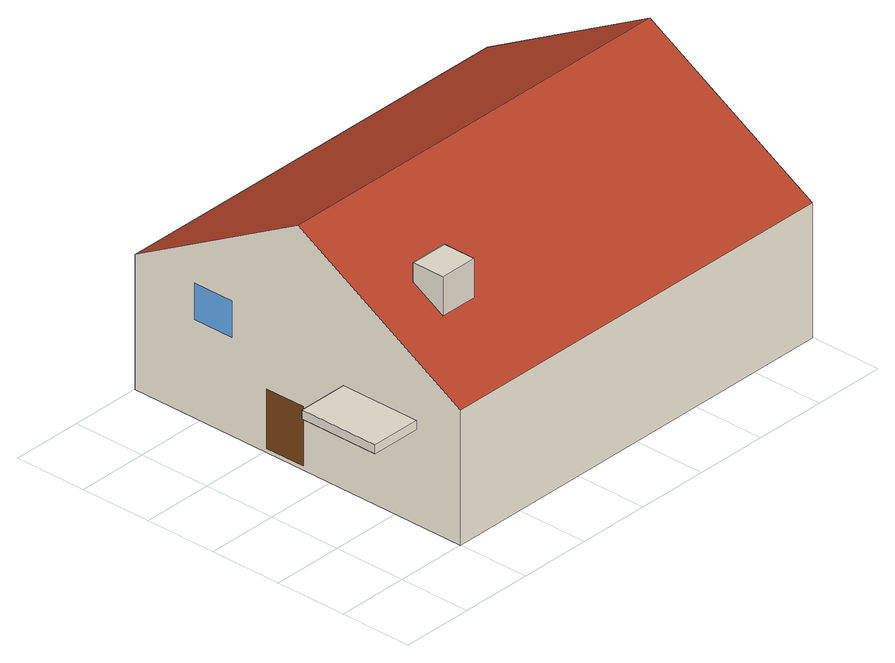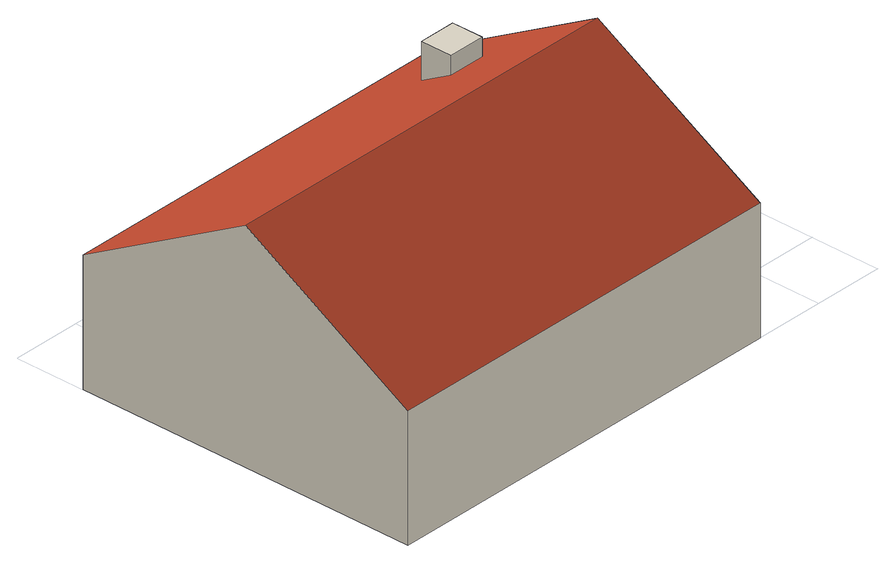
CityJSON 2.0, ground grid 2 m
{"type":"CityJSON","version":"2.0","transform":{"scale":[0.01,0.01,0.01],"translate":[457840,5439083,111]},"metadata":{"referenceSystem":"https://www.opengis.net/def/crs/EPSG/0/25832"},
"CityObjects":{
"building1":{"type":"Building","geometry":[{"type":"MultiSurface","lod":"2","boundaries":[[[0,1,2,3,4]],[[5,4,3,6]],[[7,5,6,8,9]],[[0,7,9,1]],[[1,9,8,2]],[[5,7,0,4]],[[6,3,2,8]],[[10,11,12,13]],[[14,15,16,17]],[[18,19,20,21]],[[21,20,22,23]],[[23,22,24,25]],[[25,24,19,18]],[[21,23,25,18]],[[22,20,19,24]],[[26,27,28,29]],[[29,28,30,31]],[[31,30,32,33]],[[33,32,27,26]],[[29,31,33,26]],[[30,28,27,32]]],"semantics":{"surfaces":[{"type":"WallSurface"},{"type":"RoofSurface"},{"type":"GroundSurface"},{"type":"Door"},{"type":"Window"}],"values":[0,0,0,1,0,1,2,3,4,null,null,0,null,0,null,0,null,0,0,null,null]}}]}
},
"vertices":[
[200,500,732],[200,1000,443],[200,1000,80],[200,0,80],[200,0,443],[1400,0,443],[1400,0,80],[1400,500,732],[1400,1000,80],[1400,1000,443],[200,596,251],[200,482,251],[200,482,91],[200,596,91],[200,817,345],[200,702,345],[200,702,443],[200,817,443],[347,187,532],[347,187,656],[347,278,656],[347,278,532],[454,278,656],[454,278,532],[454,187,656],[454,187,532],[200,359,336],[58,359,336],[58,359,360],[200,359,360],[58,135,360],[200,135,360],[58,135,336],[200,135,336]
]}
